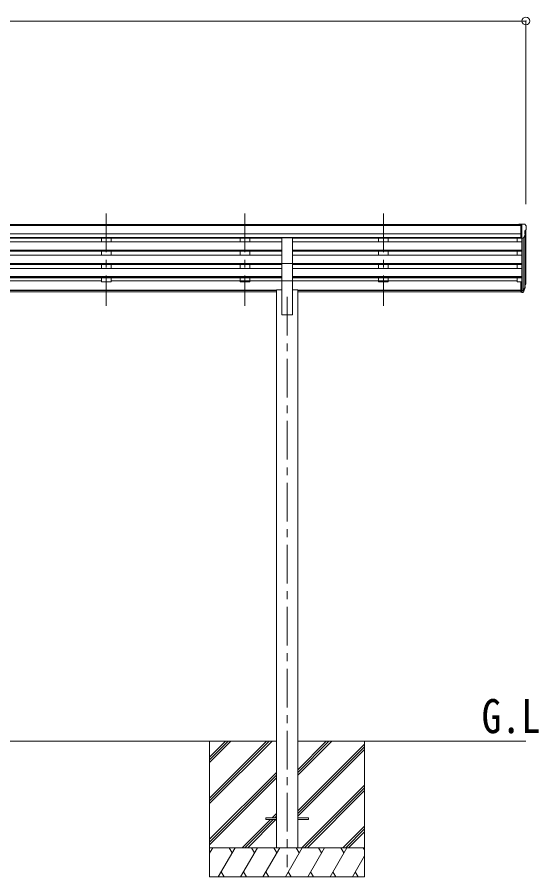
# Model space of a CAD drawing. Units: millimetres at full size, sheet at 1:40; details may follow other scales. Extents: x -11243 to 11243, y -7760 to 7760.
# Drawn here: x 4358 to 7053, y -5060 to -623 of the extents above; entities that cross this region are included whole.
import ezdxf
from ezdxf.enums import TextEntityAlignment as Align

# ---------------------------------------------------------------- set-up
doc = ezdxf.new("R2010")
doc.units = ezdxf.units.MM
doc.header["$LTSCALE"] = 40
doc.header["$PDMODE"] = 32
doc.header["$PDSIZE"] = 40
doc.linetypes.add('CHAIN1', pattern=[8, 5, -1, 1, -1])
for name, color, linetype, lineweight in [('0-0_0', 7, 'Continuous', 9), ('0-1_本体', 5, 'CHAIN1', 9), ('0-3_ELV2', 4, 'Continuous', 9), ('0-6_OTH_LINE', 6, 'Continuous', 9)]:
    doc.layers.add(name, color=color, linetype=linetype, lineweight=lineweight)
doc.layers.add('0-7_SHAPE', color=7, linetype='Continuous')
doc.styles.add('ＭＳ ゴシック', font='')
doc.styles.get('ＭＳ ゴシック').set_extended_font_data('MS Gothic')

msp = doc.modelspace()

# ---------------------------------------------------------------- linework, layer by layer
at = {"layer": '0-0_0'}
for p, q in [((2507.32, -4359.71), (5696.92, -4359.71)), ((5352.12, -4359.71), (5352.12, -5059.71)), ((5352.12, -4653.89), (5646.3, -4359.71)), ((5352.12, -4668.03), (5660.44, -4359.71)), ((5352.12, -4682.17), (5674.58, -4359.71)), ((5352.12, -4470.04), (5462.45, -4359.71)), ((5352.12, -4455.9), (5448.3, -4359.71)), ((5352.12, -4441.76), (5434.16, -4359.71)), ((5807.32, -4359.71), (6986.12, -4359.71)), ((5807.32, -4535.34), (5982.95, -4359.71)), ((5807.32, -4521.2), (5968.8, -4359.71)), ((5807.32, -4507.05), (5954.66, -4359.71)), ((5807.32, -4719.18), (6152.12, -4374.39)), ((5807.32, -4733.33), (6152.12, -4388.53)), ((6152.12, -4359.71), (6152.12, -5059.71)), ((5807.32, -4747.47), (6152.12, -4402.67)), ((5352.12, -4866.02), (5696.92, -4521.22)), ((5352.12, -4880.16), (5696.92, -4535.36)), ((5352.12, -4894.3), (5696.92, -4549.5)), ((5828.92, -4909.71), (6152.12, -4586.52)), ((5843.07, -4909.71), (6152.12, -4600.66)), ((5857.21, -4909.71), (6152.12, -4614.8)), ((5675.06, -4755.21), (5696.92, -4733.35)), ((5689.2, -4755.21), (5696.92, -4747.49)), ((5520.56, -4909.71), (5666.06, -4764.21)), ((5534.7, -4909.71), (5680.2, -4764.21)), ((5548.84, -4909.71), (5694.34, -4764.21)), ((6041.06, -4909.71), (6152.12, -4798.65)), ((6055.2, -4909.71), (6152.12, -4812.79)), ((6069.34, -4909.71), (6152.12, -4826.93)), ((6152.12, -4909.71), (5352.12, -4909.71)), ((5352.12, -4937.21), (5367.99, -4909.71)), ((5396.86, -5059.71), (5483.46, -4909.71)), ((5468.46, -4935.69), (5453.46, -4909.71)), ((5512.33, -5059.71), (5598.93, -4909.71)), ((5583.93, -4935.69), (5568.93, -4909.71)), ((5627.8, -5059.71), (5714.4, -4909.71)), ((5699.4, -4935.69), (5684.4, -4909.71)), ((5743.27, -5059.71), (5829.87, -4909.71)), ((5814.87, -4935.69), (5799.87, -4909.71)), ((5858.74, -5059.71), (5945.34, -4909.71)), ((5930.34, -4935.69), (5915.34, -4909.71)), ((5974.21, -5059.71), (6060.82, -4909.71)), ((6030.81, -4909.71), (6045.81, -4935.69)), ((6146.28, -4909.71), (6152.12, -4919.81)), ((6089.68, -5059.71), (6152.12, -4951.57)), ((5411.86, -5033.73), (5426.86, -5059.71)), ((5527.33, -5033.73), (5542.33, -5059.71)), ((5642.8, -5033.73), (5657.8, -5059.71)), ((5758.27, -5033.73), (5773.27, -5059.71)), ((5873.74, -5033.73), (5888.74, -5059.71)), ((5989.21, -5033.73), (6004.21, -5059.71)), ((6104.68, -5033.73), (6119.68, -5059.71)), ((5352.12, -5059.71), (6152.12, -5059.71))]:
    msp.add_line(p, q, dxfattribs=at)
at = {"layer": '0-1_本体'}
for p, q in [((4818.12, -1635.3), (4818.12, -2112.82)), ((4818.12, -1635.3), (4818.12, -2112.82)), ((5534.12, -1635.3), (5534.12, -2112.82)), ((5534.12, -1635.3), (5534.12, -2112.82)), ((6250.12, -1635.3), (6250.12, -2112.82)), ((6250.12, -1635.3), (6250.12, -2112.82)), ((5752.12, -2066.14), (5752.12, -5009.71))]:
    msp.add_line(p, q, dxfattribs=at)
at = {"layer": '0-3_ELV2'}
for p, q in [((6959.62, -1692.65), (1244.62, -1692.65)), ((6959.62, -1697.87), (1244.62, -1697.87)), ((6959.62, -1691.05), (6949.62, -1691.14)), ((6949.62, -1692.65), (6949.62, -1691.14)), ((6959.62, -1763.04), (6959.62, -1691.05)), ((6978.12, -1691.05), (6959.62, -1691.05)), ((6966.12, -1764.04), (6966.12, -1691.05)), ((6978.12, -1691.05), (6980.45, -1691.19)), ((6980.12, -1725.56), (6980.12, -1741.84)), ((6985.58, -1722.23), (6980.27, -1725.3)), ((6981.21, -1691.62), (6985.27, -1697.43)), ((6986.12, -1721.63), (6986.12, -1988.07)), ((6988.12, -1700.42), (6988.12, -1701.05)), ((6959.62, -1741.4), (1244.62, -1741.4)), ((6959.62, -1759.25), (1244.62, -1759.25)), ((5724.62, -1762.5), (2479.62, -1762.5)), ((4793.12, -1762.5), (4793.12, -1782.96)), ((4843.12, -1762.5), (4843.12, -1782.96)), ((5509.12, -1762.5), (5509.12, -1782.96)), ((5559.12, -1762.5), (5559.12, -1782.96)), ((5724.62, -1893.48), (5724.62, -1761.68)), ((5724.62, -1761.68), (5779.62, -1761.68)), ((5779.62, -1893.48), (5779.62, -1761.68)), ((6959.62, -1762.6), (5779.62, -1762.6)), ((6225.12, -1762.5), (6225.12, -1782.96)), ((6275.12, -1762.5), (6275.12, -1782.96)), ((6941.12, -1762.5), (6941.12, -1782.96)), ((6959.62, -1763.04), (6966.12, -1763.04)), ((6966.12, -1764.04), (6971.32, -1763.72)), ((6966.12, -1764.04), (6966.12, -1988.43)), ((6972.11, -1763.56), (6972.12, -2033.21)), ((6973.74, -1762.22), (6982.74, -1746.63)), ((6981.14, -1749.4), (6981.14, -2014.78)), ((5724.62, -1782.96), (2479.62, -1782.96)), ((5779.62, -1782.96), (6966.12, -1782.96)), ((5724.62, -1824.83), (2479.62, -1824.83)), ((5724.62, -1826.33), (2479.62, -1826.33)), ((5724.62, -1830.65), (2479.62, -1830.65)), ((5724.62, -1851.45), (2479.62, -1851.45)), ((4793.12, -1830.65), (4793.12, -1851.45)), ((4843.12, -1830.65), (4843.12, -1851.45)), ((5509.12, -1830.65), (5509.12, -1851.45)), ((5559.12, -1830.65), (5559.12, -1851.45)), ((5779.62, -1824.83), (6966.12, -1824.83)), ((5779.62, -1826.33), (6966.12, -1826.33)), ((5779.62, -1830.65), (6966.12, -1830.65)), ((5779.62, -1851.45), (6966.12, -1851.45)), ((6225.12, -1830.65), (6225.12, -1851.45)), ((6275.12, -1830.65), (6275.12, -1851.45)), ((6941.12, -1830.65), (6941.12, -1851.45)), ((5724.62, -1893.33), (2479.62, -1893.33)), ((5724.62, -1894.82), (2479.62, -1894.82)), ((5724.62, -1899.14), (2479.62, -1899.14)), ((4793.12, -1899.14), (4793.12, -1919.94)), ((4843.12, -1899.14), (4843.12, -1919.94)), ((5509.12, -1899.14), (5509.12, -1919.94)), ((5559.12, -1899.14), (5559.12, -1919.94)), ((5724.62, -1893.48), (5724.62, -2159.71)), ((5724.62, -1893.48), (5779.62, -1893.48)), ((5779.62, -1893.33), (6966.12, -1893.33)), ((5779.62, -1893.48), (5779.62, -2159.71)), ((5779.62, -1894.82), (6966.12, -1894.82)), ((5779.62, -1899.14), (6966.12, -1899.14)), ((6225.12, -1899.14), (6225.12, -1919.94)), ((6275.12, -1899.14), (6275.12, -1919.94)), ((6941.12, -1919.94), (6941.12, -1899.14)), ((5724.62, -1919.94), (2479.62, -1919.94)), ((5779.62, -1919.94), (6966.12, -1919.94)), ((5724.62, -1961.82), (2479.62, -1961.82)), ((5724.62, -1963.31), (2479.62, -1963.31)), ((5724.62, -1967.63), (2479.62, -1967.63)), ((4793.12, -1984.12), (4127.12, -1984.12)), ((4793.12, -1967.63), (4793.12, -1989.06)), ((4843.12, -1989.06), (4793.12, -1989.06)), ((4843.12, -1967.63), (4843.12, -1989.06)), ((5724.62, -1984.12), (4843.12, -1984.12)), ((5509.12, -1967.63), (5509.12, -1989.06)), ((5779.62, -1984.12), (5509.12, -1984.12)), ((5559.12, -1989.06), (5509.12, -1989.06)), ((5559.12, -1967.63), (5559.12, -1989.06)), ((5724.62, -1984.12), (5559.12, -1984.12)), ((5779.62, -1961.82), (6966.12, -1961.82)), ((5779.62, -1963.31), (6966.12, -1963.31)), ((5779.62, -1967.63), (6966.12, -1967.63)), ((6941.12, -1984.12), (5779.62, -1984.12)), ((6225.12, -1967.63), (6225.12, -1989.06)), ((6275.12, -1989.06), (6225.12, -1989.06)), ((6275.12, -1967.63), (6275.12, -1989.06)), ((6941.12, -1967.63), (6941.12, -1989.06)), ((6941.12, -1989.06), (6959.62, -1989.06)), ((6959.62, -1988.43), (6959.62, -2042.46)), ((6959.62, -1988.43), (6966.12, -1988.43)), ((6966.12, -1988.43), (6966.12, -2043.21)), ((5696.92, -2031.14), (2507.32, -2031.14)), ((5696.92, -2032.53), (2507.32, -2032.53)), ((5696.92, -2040.22), (2507.32, -2040.22)), ((5696.92, -2030.71), (5696.92, -4909.71)), ((5696.92, -2030.71), (5724.62, -2030.71)), ((5807.32, -2030.71), (5779.62, -2030.71)), ((5807.32, -2030.71), (5807.32, -4909.71)), ((5807.32, -2031.14), (6959.62, -2031.14)), ((5807.32, -2032.53), (6959.62, -2032.53)), ((6959.62, -2040.22), (5807.32, -2040.22)), ((6959.62, -2028.56), (6966.12, -2028.56)), ((6959.62, -2033.44), (6966.12, -2033.44)), ((6966.12, -2033.46), (6971.25, -2033.46)), ((6966.12, -2035.27), (6970.96, -2035.27)), ((6972.55, -2032.79), (6980.3, -2017.38)), ((6981.75, -2017.74), (6973.56, -2033.92)), ((6982.37, -2018.3), (6973.56, -2041.85)), ((6984.42, -2001.24), (6981.14, -2008.31)), ((6985.02, -2002.62), (6981.14, -2010.57)), ((6982.71, -2013.9), (6982.37, -2018.3)), ((6959.62, -2042.46), (6966.12, -2042.46)), ((6966.12, -2043.21), (6970.96, -2043.21)), ((5724.62, -2159.71), (5779.62, -2159.71)), ((5642.12, -4755.21), (5696.92, -4755.21)), ((5807.32, -4755.21), (5862.12, -4755.21)), ((5807.32, -4764.21), (5862.12, -4764.21)), ((5862.12, -4755.21), (5862.12, -4764.21))]:
    msp.add_line(p, q, dxfattribs=at)
msp.add_lwpolyline([(5642.12, -4755.21), (5642.12, -4764.21), (5696.92, -4764.21)], dxfattribs=at)
for centre, radius, start, end in [((6980.42, -1725.56), 0.3, 120, 180), ((6980.39, -1692.19), 1, 35, 86.5), ((6985.12, -1700.42), 3, 0, 87), ((6981.21, -1717.86), 6.18, 315.00103, 354.2965), ((6786.12, -1701.05), 202, 355.05096, 0), ((6971.14, -1760.72), 3, 273.5, 330), ((6980.42, -1741.84), 0.3, 180, 265.2833), ((6980.14, -1745.13), 3, 330, 85.2833), ((6955.53, -1991.75), 30.41, 341.80266, 352.8448), ((6956.93, -1993.51), 29.53, 342.01856, 353.49194)]:
    msp.add_arc(centre, radius, start, end, dxfattribs=at)
for centre, major_axis, ratio, start_param, end_param in [((6898.25, -1987.26), (-87.93, 4.42), 0.541684, 3.060334, 3.2172517), ((6897.46, -1993.94), (89.06, 1.43), 0.57596, 6.1985533, 6.3701348), ((6970.96, -2032.56), (3, 0), 0.90356, 4.712389, 5.7595865), ((6971.25, -2032.11), (1.5, 0), 0.90356, 4.712389, 5.7595865), ((6896.2, -1993.84), (88.05, 0), 0.90356, 5.9828017, 6.0168888), ((6981.4, -2013.9), (-1.3, 0), 0.90356, 2.9359903, 4.9130961), ((6895.48, -1997.71), (89.07, 0), 0.90356, 6.0316505, 6.077583), ((6970.96, -2040.49), (-3, 0), 0.90356, 1.5707963, 2.6179939)]:
    msp.add_ellipse(centre, major_axis=major_axis, ratio=ratio, start_param=start_param, end_param=end_param, dxfattribs=at)
at = {"layer": '0-6_OTH_LINE'}
for p, q in [((1218.12, -642.65), (6986.12, -642.65)), ((6986.12, -642.65), (6986.12, -1588.07))]:
    msp.add_line(p, q, dxfattribs=at)
msp.add_point((6986.12, -642.65), dxfattribs=at)

# ---------------------------------------------------------------- texts
at = {"layer": '0-7_SHAPE', "style": 'ＭＳ ゴシック', "width": 0.85}
msp.add_text('G.L', height=176, dxfattribs=at).set_placement((6757.59, -4371.01), align=Align.BOTTOM_LEFT)

doc.saveas('drawing.dxf')
